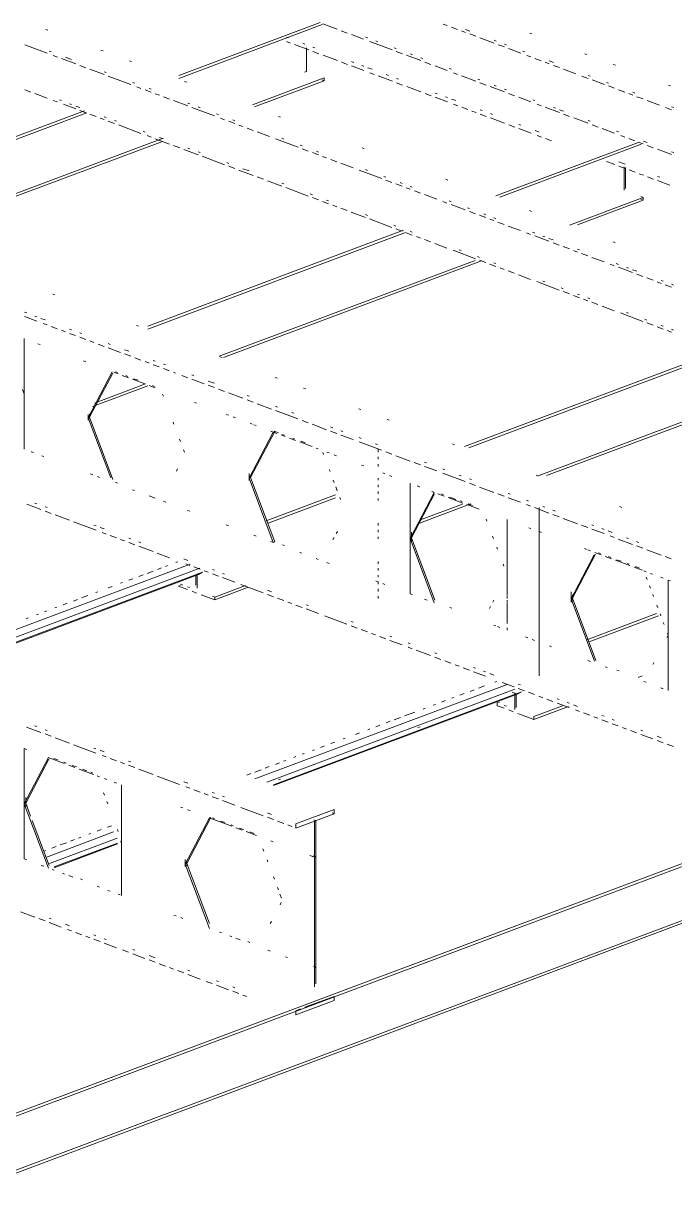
# Paper-space layout '03 3D Building and Roof' of a CAD drawing. Header units: millimetres. Extents: x 5 to 415, y 5 to 292.
# Drawn here: x 162.72 to 182.57, y 76.39 to 112.13 of the extents above; entities that cross this region are included whole.
import ezdxf

# ---------------------------------------------------------------- set-up
doc = ezdxf.new("R2010")
doc.units = ezdxf.units.MM
doc.layers.add('EXISTING', color=7, linetype='Continuous')
picture_1 = doc.add_image_def('image2.png', size_in_pixel=(1777, 905))

# ---------------------------------------------------------------- blocks, each defined once
blk = doc.blocks.new('SHEET_03')
at = {"layer": 'EXISTING', "color": 250, "lineweight": 9}
for p, q in [((163.467, 111.921), (163.405, 111.945)), ((167.455, 110.541), (171.761, 112.154)), ((167.455, 110.454), (171.823, 112.09)), ((172.28, 111.949), (171.845, 112.112)), ((172.591, 111.833), (172.404, 111.903)), ((175.638, 112.061), (175.513, 112.107)), ((175.948, 111.944), (175.762, 112.014)), ((176.197, 111.851), (176.073, 111.898)), ((176.197, 111.939), (176.322, 111.892)), ((170.733, 111.708), (170.795, 111.684)), ((170.857, 111.53), (170.733, 111.577)), ((171.231, 111.521), (171.293, 111.498)), ((173.088, 111.646), (172.715, 111.786)), ((173.15, 111.711), (173.213, 111.687)), ((173.959, 111.32), (173.275, 111.577)), ((173.461, 111.594), (173.524, 111.571)), ((176.508, 111.735), (176.322, 111.805)), ((177.068, 111.525), (176.632, 111.688)), ((177.068, 111.613), (177.13, 111.589)), ((178.212, 111.808), (178.15, 111.832)), ((163.442, 111.219), (162.758, 111.475)), ((163.504, 111.283), (163.566, 111.26)), ((163.753, 111.103), (163.628, 111.149)), ((165.146, 111.293), (165.083, 111.316)), ((171.417, 111.32), (170.982, 111.483)), ((171.352, 111.383), (171.352, 110.667)), ((171.541, 111.405), (171.604, 111.382)), ((171.728, 111.204), (171.541, 111.274)), ((172.288, 110.994), (171.852, 111.157)), ((174.021, 111.385), (174.083, 111.361)), ((174.27, 111.204), (174.083, 111.274)), ((174.829, 110.994), (174.394, 111.157)), ((174.518, 111.198), (174.581, 111.175)), ((177.379, 111.409), (177.192, 111.479)), ((177.379, 111.496), (177.441, 111.473)), ((177.876, 111.222), (177.503, 111.362)), ((177.938, 111.286), (178, 111.263)), ((178.187, 111.106), (178.062, 111.152)), ((179.891, 111.179), (179.828, 111.203)), ((164.312, 110.893), (163.877, 111.056)), ((164.002, 111.097), (164.188, 111.027)), ((164.623, 110.777), (164.437, 110.846)), ((166.016, 110.966), (165.954, 110.99)), ((172.598, 110.878), (172.412, 110.948)), ((172.723, 110.962), (172.785, 110.939)), ((173.096, 110.691), (172.723, 110.831)), ((173.034, 110.846), (173.096, 110.823)), ((174.829, 111.082), (174.891, 111.058)), ((175.14, 110.878), (174.954, 110.948)), ((175.638, 110.692), (175.264, 110.831)), ((178.498, 110.989), (178.311, 111.059)), ((178.746, 110.896), (178.622, 110.943)), ((178.746, 110.984), (178.871, 110.937)), ((179.057, 110.78), (178.871, 110.85)), ((180.761, 110.853), (180.699, 110.877)), ((165.183, 110.567), (164.748, 110.73)), ((165.183, 110.654), (165.245, 110.631)), ((165.991, 110.264), (165.307, 110.52)), ((169.702, 109.649), (171.886, 110.467)), ((171.29, 110.644), (171.352, 110.667)), ((171.886, 110.467), (171.886, 110.38)), ((173.22, 110.776), (173.345, 110.729)), ((173.407, 110.575), (173.282, 110.622)), ((173.966, 110.365), (173.531, 110.528)), ((173.78, 110.566), (173.842, 110.543)), ((174.091, 110.45), (174.153, 110.427)), ((175.7, 110.756), (175.762, 110.732)), ((175.948, 110.575), (175.824, 110.622)), ((176.508, 110.365), (176.073, 110.528)), ((179.555, 110.593), (179.182, 110.733)), ((179.928, 110.454), (179.741, 110.524)), ((179.928, 110.541), (179.99, 110.518)), ((162.944, 110.036), (162.758, 110.106)), ((166.053, 110.328), (166.116, 110.305)), ((166.302, 110.148), (166.178, 110.194)), ((166.613, 110.031), (166.426, 110.101)), ((166.551, 110.142), (166.613, 110.119)), ((167.695, 110.338), (167.633, 110.361)), ((169.764, 109.585), (171.886, 110.38)), ((171.886, 110.38), (171.816, 110.406)), ((174.277, 110.249), (174.091, 110.319)), ((174.837, 110.039), (174.402, 110.202)), ((176.57, 110.43), (176.632, 110.406)), ((176.819, 110.249), (176.632, 110.319)), ((177.379, 110.039), (176.943, 110.202)), ((177.068, 110.243), (177.13, 110.22)), ((177.379, 110.127), (177.441, 110.103)), ((180.425, 110.267), (180.052, 110.407)), ((180.487, 110.331), (180.55, 110.308)), ((180.736, 110.151), (180.55, 110.221)), ((181.047, 110.034), (180.86, 110.104)), ((182.44, 110.224), (182.378, 110.248)), ((163.442, 109.85), (163.069, 109.989)), ((163.753, 109.733), (163.628, 109.78)), ((163.815, 109.797), (163.877, 109.774)), ((166.862, 109.938), (166.737, 109.985)), ((167.173, 109.822), (166.986, 109.891)), ((167.732, 109.612), (167.297, 109.775)), ((175.148, 109.923), (174.961, 109.993)), ((175.272, 110.007), (175.334, 109.984)), ((175.645, 109.736), (175.272, 109.876)), ((175.583, 109.891), (175.645, 109.868)), ((175.769, 109.821), (175.894, 109.774)), ((177.689, 109.923), (177.503, 109.993)), ((178.187, 109.737), (177.814, 109.876)), ((178.249, 109.801), (178.311, 109.777)), ((181.296, 109.941), (181.171, 109.988)), ((181.296, 110.029), (181.358, 110.005)), ((181.607, 109.825), (181.42, 109.895)), ((182.104, 109.638), (181.731, 109.778)), ((156.723, 106.521), (164.585, 109.466)), ((156.848, 106.48), (164.647, 109.402)), ((164.312, 109.524), (163.939, 109.663)), ((164.126, 109.681), (164.188, 109.658)), ((164.312, 109.611), (164.437, 109.564)), ((164.623, 109.407), (164.437, 109.477)), ((167.732, 109.699), (167.794, 109.676)), ((168.54, 109.309), (167.857, 109.565)), ((168.043, 109.583), (168.105, 109.56)), ((168.603, 109.373), (168.665, 109.35)), ((175.956, 109.62), (175.832, 109.667)), ((176.267, 109.504), (176.08, 109.573)), ((176.516, 109.41), (176.391, 109.457)), ((176.64, 109.495), (176.702, 109.472)), ((176.827, 109.294), (176.64, 109.364)), ((176.951, 109.378), (177.013, 109.355)), ((178.498, 109.62), (178.373, 109.667)), ((179.057, 109.41), (178.622, 109.573)), ((178.871, 109.568), (178.933, 109.544)), ((179.057, 109.498), (179.182, 109.451)), ((179.368, 109.294), (179.182, 109.364)), ((182.477, 109.499), (182.291, 109.569)), ((182.477, 109.586), (182.539, 109.563)), ((164.934, 109.291), (164.748, 109.361)), ((165.183, 109.198), (165.059, 109.244)), ((165.183, 109.285), (165.245, 109.262)), ((165.494, 109.081), (165.307, 109.151)), ((165.494, 109.168), (165.556, 109.145)), ((166.302, 108.778), (165.618, 109.034)), ((168.851, 109.193), (168.727, 109.239)), ((169.162, 109.076), (168.976, 109.146)), ((169.1, 109.187), (169.162, 109.164)), ((169.411, 108.983), (169.287, 109.03)), ((170.555, 109.266), (170.493, 109.289)), ((177.386, 109.084), (176.951, 109.247)), ((177.697, 108.968), (177.51, 109.038)), ((177.821, 109.052), (177.884, 109.029)), ((179.928, 109.084), (179.493, 109.247)), ((179.928, 109.172), (179.99, 109.148)), ((180.239, 108.968), (180.052, 109.038)), ((166.364, 108.842), (166.426, 108.819)), ((166.613, 108.662), (166.489, 108.708)), ((166.862, 108.656), (166.986, 108.609)), ((169.722, 108.867), (169.535, 108.936)), ((170.219, 108.68), (169.846, 108.82)), ((178.194, 108.782), (177.821, 108.921)), ((178.319, 108.866), (178.443, 108.819)), ((178.505, 108.665), (178.381, 108.712)), ((180.736, 108.782), (180.363, 108.921)), ((180.798, 108.846), (180.86, 108.822)), ((181.047, 108.665), (180.923, 108.712)), ((159.094, 105.676), (166.956, 108.621)), ((159.156, 105.612), (166.956, 108.533)), ((167.173, 108.452), (166.737, 108.615)), ((167.483, 108.336), (167.297, 108.406)), ((167.732, 108.33), (167.794, 108.307)), ((171.09, 108.354), (170.406, 108.61)), ((170.592, 108.628), (170.655, 108.605)), ((171.152, 108.418), (171.214, 108.395)), ((171.401, 108.238), (171.214, 108.308)), ((173.104, 108.311), (173.042, 108.334)), ((177.114, 106.876), (181.482, 108.513)), ((177.239, 106.836), (181.544, 108.449)), ((178.816, 108.549), (178.63, 108.618)), ((181.358, 108.549), (181.171, 108.619)), ((181.607, 108.455), (181.482, 108.502)), ((181.607, 108.543), (181.731, 108.496)), ((181.918, 108.339), (181.731, 108.409)), ((182.477, 108.129), (182.042, 108.292)), ((168.043, 108.126), (167.608, 108.289)), ((168.043, 108.213), (168.105, 108.19)), ((168.851, 107.823), (168.167, 108.079)), ((171.712, 108.121), (171.525, 108.191)), ((171.649, 108.232), (171.712, 108.209)), ((171.96, 108.028), (171.836, 108.075)), ((172.271, 107.912), (172.085, 107.981)), ((182.477, 108.217), (182.539, 108.193)), ((168.914, 107.887), (168.976, 107.864)), ((169.162, 107.707), (168.976, 107.777)), ((169.722, 107.497), (169.287, 107.66)), ((169.411, 107.701), (169.598, 107.631)), ((172.769, 107.725), (172.396, 107.865)), ((173.639, 107.399), (172.955, 107.655)), ((173.142, 107.673), (173.204, 107.65)), ((180.744, 107.827), (180.495, 107.92)), ((180.868, 107.911), (181.055, 107.841)), ((181.055, 107.71), (180.868, 107.78)), ((181.029, 107.042), (181.029, 107.758)), ((181.073, 107.741), (181.073, 107.097)), ((181.365, 107.594), (181.179, 107.663)), ((170.033, 107.381), (169.846, 107.451)), ((170.592, 107.171), (170.157, 107.334)), ((170.592, 107.259), (170.655, 107.235)), ((173.701, 107.463), (173.763, 107.44)), ((173.95, 107.283), (173.763, 107.353)), ((174.261, 107.166), (174.074, 107.236)), ((174.199, 107.277), (174.261, 107.254)), ((175.654, 107.356), (175.592, 107.379)), ((181.614, 107.5), (181.49, 107.547)), ((181.925, 107.384), (181.739, 107.454)), ((182.049, 107.468), (182.112, 107.445)), ((182.423, 107.198), (182.049, 107.337)), ((171.401, 106.868), (170.717, 107.125)), ((171.463, 106.932), (171.525, 106.909)), ((174.51, 107.073), (174.385, 107.12)), ((174.51, 107.16), (174.572, 107.137)), ((174.82, 106.957), (174.634, 107.026)), ((175.318, 106.77), (174.945, 106.91)), ((171.712, 106.752), (171.525, 106.822)), ((172.022, 106.635), (171.836, 106.705)), ((171.96, 106.746), (172.022, 106.723)), ((172.271, 106.542), (172.147, 106.589)), ((175.629, 106.654), (175.504, 106.7)), ((175.691, 106.718), (175.753, 106.695)), ((176.188, 106.444), (175.753, 106.607)), ((176.251, 106.508), (176.313, 106.485)), ((179.36, 105.984), (181.607, 106.826)), ((179.61, 105.99), (181.607, 106.738)), ((181.537, 106.852), (181.607, 106.826)), ((181.607, 106.738), (181.537, 106.764)), ((181.607, 106.826), (181.607, 106.738)), ((172.582, 106.426), (172.396, 106.496)), ((173.142, 106.216), (172.706, 106.379)), ((173.142, 106.304), (173.204, 106.28)), ((173.95, 105.913), (173.266, 106.17)), ((176.499, 106.328), (176.313, 106.398)), ((176.81, 106.211), (176.624, 106.281)), ((176.748, 106.322), (176.81, 106.299)), ((177.059, 106.118), (176.934, 106.165)), ((177.059, 106.205), (177.121, 106.182)), ((178.203, 106.401), (178.141, 106.424)), ((166.506, 102.903), (174.306, 105.824)), ((174.012, 105.977), (174.074, 105.954)), ((174.261, 105.797), (174.074, 105.867)), ((174.51, 105.791), (174.572, 105.768)), ((177.37, 106.002), (177.183, 106.071)), ((177.867, 105.815), (177.494, 105.955)), ((166.506, 102.815), (174.369, 105.76)), ((174.572, 105.68), (174.385, 105.75)), ((174.82, 105.587), (174.696, 105.634)), ((175.131, 105.471), (174.945, 105.541)), ((178.178, 105.699), (178.054, 105.745)), ((178.24, 105.763), (178.302, 105.74)), ((178.738, 105.489), (178.302, 105.652)), ((178.551, 105.646), (178.613, 105.623)), ((178.738, 105.577), (178.862, 105.53)), ((179.049, 105.373), (178.862, 105.443)), ((180.752, 105.446), (180.69, 105.469)), ((175.629, 105.284), (175.256, 105.424)), ((176.499, 104.958), (175.815, 105.215)), ((176.002, 105.232), (176.064, 105.209)), ((179.359, 105.256), (179.173, 105.326)), ((179.608, 105.163), (179.484, 105.21)), ((179.608, 105.25), (179.67, 105.227)), ((179.919, 105.047), (179.732, 105.117)), ((168.69, 101.987), (176.49, 104.909)), ((168.815, 101.947), (176.677, 104.892)), ((176.561, 105.022), (176.624, 104.999)), ((176.81, 104.842), (176.624, 104.912)), ((177.121, 104.725), (176.934, 104.795)), ((177.059, 104.836), (177.121, 104.813)), ((180.416, 104.86), (180.043, 105)), ((180.727, 104.744), (180.603, 104.79)), ((180.79, 104.808), (180.852, 104.785)), ((177.37, 104.632), (177.245, 104.679)), ((177.681, 104.516), (177.494, 104.586)), ((178.178, 104.329), (177.805, 104.469)), ((181.287, 104.534), (180.852, 104.697)), ((181.1, 104.691), (181.163, 104.668)), ((181.287, 104.622), (181.411, 104.575)), ((181.598, 104.418), (181.411, 104.488)), ((181.909, 104.301), (181.722, 104.371)), ((179.049, 104.003), (178.365, 104.26)), ((178.551, 104.277), (178.613, 104.254)), ((179.111, 104.067), (179.173, 104.044)), ((182.157, 104.208), (182.033, 104.255)), ((182.157, 104.296), (182.22, 104.272)), ((182.468, 104.092), (182.282, 104.162)), ((182.468, 104.179), (182.53, 104.156)), ((163.674, 103.858), (163.612, 103.882)), ((179.359, 103.887), (179.173, 103.957)), ((179.67, 103.77), (179.484, 103.84)), ((179.608, 103.881), (179.67, 103.858)), ((179.919, 103.677), (179.795, 103.724)), ((179.919, 103.765), (179.981, 103.741)), ((162.756, 103.328), (162.818, 103.305)), ((180.23, 103.561), (180.043, 103.631)), ((180.727, 103.374), (180.354, 103.514)), ((181.598, 103.048), (180.914, 103.305)), ((181.1, 103.322), (181.163, 103.299)), ((163.129, 103.057), (162.756, 103.197)), ((163.067, 103.212), (163.129, 103.189)), ((163.254, 103.142), (163.378, 103.095)), ((163.44, 102.941), (163.316, 102.988)), ((181.66, 103.112), (181.722, 103.089)), ((181.909, 102.932), (181.722, 103.002)), ((163.751, 102.825), (163.564, 102.894)), ((164, 102.731), (163.875, 102.778)), ((164.124, 102.816), (164.186, 102.793)), ((164.311, 102.615), (164.124, 102.685)), ((164.435, 102.699), (164.497, 102.676)), ((166.223, 102.904), (166.161, 102.927)), ((182.22, 102.815), (182.033, 102.885)), ((182.157, 102.926), (182.22, 102.903)), ((182.468, 102.722), (182.344, 102.769)), ((182.468, 102.81), (182.53, 102.786)), ((162.744, 102.523), (162.744, 99.156)), ((162.744, 100.84), (162.744, 102.523)), ((163.23, 102.341), (163.161, 102.367)), ((164.621, 102.498), (164.435, 102.568)), ((164.87, 102.405), (164.746, 102.452)), ((165.181, 102.289), (164.995, 102.359)), ((165.305, 102.373), (165.368, 102.35)), ((165.679, 102.102), (165.305, 102.242)), ((165.803, 102.187), (165.927, 102.14)), ((165.989, 101.986), (165.803, 102.056)), ((166.3, 101.87), (166.114, 101.939)), ((166.673, 101.861), (166.736, 101.838)), ((168.773, 101.949), (168.71, 101.972)), ((176.165, 99.238), (183.903, 102.136)), ((176.29, 99.197), (184.152, 102.142)), ((164.619, 101.821), (164.549, 101.847)), ((164.688, 100.111), (165.429, 101.517)), ((165.585, 101.492), (165.522, 101.516)), ((166.549, 101.776), (166.425, 101.823)), ((166.86, 101.66), (166.673, 101.73)), ((166.984, 101.744), (167.046, 101.721)), ((167.171, 101.543), (166.984, 101.613)), ((165.44, 101.47), (164.733, 100.128)), ((164.884, 100.561), (166.444, 101.146)), ((165.478, 101.499), (165.603, 101.452)), ((165.729, 101.405), (165.918, 101.334)), ((165.899, 101.374), (165.837, 101.398)), ((166.044, 101.287), (166.421, 101.146)), ((166.214, 101.256), (166.088, 101.304)), ((167.357, 101.474), (167.295, 101.497)), ((167.73, 101.334), (167.544, 101.404)), ((167.855, 101.418), (167.917, 101.395)), ((168.228, 101.148), (167.855, 101.287)), ((168.352, 101.232), (168.539, 101.162)), ((170.451, 101.32), (170.389, 101.343)), ((178.412, 98.346), (186.274, 101.291)), ((178.661, 98.352), (186.461, 101.274)), ((162.695, 100.97), (162.744, 100.84)), ((162.744, 99.156), (162.744, 100.84)), ((164.822, 100.451), (166.506, 101.082)), ((166.547, 101.098), (166.736, 101.028)), ((166.717, 101.068), (166.654, 101.092)), ((166.96, 100.832), (166.984, 100.766)), ((168.539, 101.031), (168.352, 101.101)), ((168.85, 100.915), (168.663, 100.984)), ((169.409, 100.705), (168.974, 100.868)), ((169.534, 100.789), (169.596, 100.766)), ((171.322, 100.994), (171.26, 101.017)), ((167.998, 100.555), (167.929, 100.581)), ((169.72, 100.588), (169.534, 100.658)), ((170.28, 100.379), (169.844, 100.542)), ((170.404, 100.463), (170.466, 100.44)), ((164.688, 100.077), (164.688, 100.214)), ((164.688, 100.181), (164.688, 100.111)), ((164.688, 100.111), (164.733, 100.128)), ((164.688, 100.111), (164.688, 100.041)), ((165.38, 98.281), (164.688, 100.111)), ((164.733, 100.231), (164.733, 100.094)), ((164.733, 100.128), (164.733, 100.198)), ((164.733, 100.128), (165.449, 98.233)), ((168.97, 100.191), (168.901, 100.217)), ((169.179, 100.113), (169.109, 100.139)), ((171.088, 100.076), (170.404, 100.332)), ((170.901, 100.277), (170.964, 100.254)), ((173.001, 100.365), (172.938, 100.388)), ((167.281, 99.982), (167.305, 99.917)), ((169.63, 99.944), (169.692, 99.92)), ((169.817, 99.873), (169.743, 99.901)), ((171.399, 99.96), (171.212, 100.029)), ((171.958, 99.75), (171.523, 99.913)), ((172.083, 99.835), (172.145, 99.811)), ((172.394, 99.718), (172.456, 99.695)), ((173.871, 100.039), (173.809, 100.062)), ((167.478, 99.459), (167.503, 99.394)), ((169.595, 98.273), (170.336, 99.679)), ((170.38, 99.696), (169.64, 98.29)), ((170.259, 99.708), (170.447, 99.637)), ((170.336, 99.679), (170.262, 99.707)), ((170.38, 99.696), (170.336, 99.679)), ((170.492, 99.654), (170.366, 99.701)), ((170.573, 99.59), (170.699, 99.543)), ((170.681, 99.583), (170.618, 99.607)), ((170.825, 99.496), (171.014, 99.425)), ((170.995, 99.465), (170.932, 99.489)), ((171.139, 99.378), (171.517, 99.237)), ((171.31, 99.348), (171.184, 99.395)), ((172.269, 99.634), (172.083, 99.703)), ((172.767, 99.447), (172.394, 99.587)), ((172.953, 99.508), (173.015, 99.485)), ((173.637, 99.121), (172.953, 99.377)), ((162.952, 99.078), (163.022, 99.052)), ((163.024, 99.051), (162.961, 99.075)), ((167.602, 99.132), (167.626, 99.067)), ((171.643, 99.19), (171.706, 99.166)), ((171.842, 99.059), (171.866, 98.993)), ((172.039, 99.041), (171.965, 99.069)), ((173.451, 99.322), (173.513, 99.299)), ((173.53, 99.142), (173.53, 99.069)), ((173.948, 99.005), (173.762, 99.075)), ((175.861, 99.293), (175.799, 99.317)), ((163.339, 98.934), (163.276, 98.957)), ((172.262, 98.958), (172.187, 98.985)), ((173.027, 98.671), (173.09, 98.648)), ((173.53, 98.922), (173.53, 98.849)), ((173.53, 98.702), (173.53, 98.629)), ((174.508, 98.795), (174.073, 98.958)), ((174.819, 98.679), (174.632, 98.748)), ((174.943, 98.763), (175.005, 98.74)), ((164.762, 98.4), (164.836, 98.372)), ((165.037, 98.297), (164.974, 98.321)), ((167.415, 98.554), (167.382, 98.49)), ((169.595, 98.413), (169.595, 98.273)), ((169.595, 98.239), (169.595, 98.376)), ((169.595, 98.273), (169.64, 98.29)), ((169.64, 98.29), (170.38, 96.329)), ((172.039, 98.536), (172.064, 98.471)), ((173.738, 98.405), (173.669, 98.431)), ((173.947, 98.327), (173.877, 98.353)), ((175.316, 98.492), (174.943, 98.632)), ((175.503, 98.553), (175.565, 98.53)), ((176.187, 98.166), (175.503, 98.422)), ((176, 98.367), (176.062, 98.344)), ((178.41, 98.338), (178.348, 98.362)), ((165.522, 98.149), (165.585, 98.125)), ((169.595, 98.273), (169.595, 98.203)), ((170.336, 96.312), (169.595, 98.273)), ((172.163, 98.209), (172.187, 98.144)), ((172.237, 98.013), (172.286, 97.882)), ((173.53, 98.276), (173.53, 98.208)), ((173.53, 98.07), (173.53, 98.002)), ((174.502, 94.752), (174.502, 98.118)), ((174.502, 98.118), (174.502, 96.435)), ((174.798, 98.007), (174.724, 98.035)), ((174.725, 98.035), (174.788, 98.011)), ((176.311, 98.251), (176.373, 98.227)), ((176.497, 98.05), (176.311, 98.12)), ((177.057, 97.84), (176.622, 98.003)), ((166.107, 97.897), (166.044, 97.92)), ((166.736, 97.661), (166.547, 97.732)), ((170.113, 96.97), (172.234, 97.765)), ((170.175, 96.906), (172.234, 97.678)), ((172.36, 97.686), (172.385, 97.621)), ((173.53, 97.864), (173.53, 97.796)), ((173.53, 97.658), (173.53, 97.589)), ((174.502, 96.435), (175.243, 97.841)), ((175.253, 97.794), (174.546, 96.452)), ((175.166, 97.87), (175.228, 97.846)), ((175.243, 97.841), (175.169, 97.869)), ((175.354, 97.799), (175.543, 97.728)), ((175.524, 97.769), (175.462, 97.792)), ((175.669, 97.681), (176.109, 97.516)), ((175.902, 97.627), (175.713, 97.698)), ((176.091, 97.557), (176.028, 97.58)), ((177.368, 97.724), (177.181, 97.793)), ((177.492, 97.808), (177.554, 97.785)), ((177.865, 97.537), (177.492, 97.677)), ((178.052, 97.598), (178.114, 97.575)), ((96.061, 54.039), (211.603, 97.322)), ((96.061, 53.952), (211.603, 97.235)), ((163.254, 97.315), (162.818, 97.478)), ((163.067, 97.516), (163.129, 97.493)), ((163.378, 97.399), (163.44, 97.376)), ((163.564, 97.198), (163.378, 97.268)), ((166.984, 97.568), (167.058, 97.54)), ((167.72, 97.292), (167.79, 97.266)), ((174.792, 96.902), (176.352, 97.487)), ((174.792, 96.99), (176.103, 97.481)), ((176.235, 97.469), (176.612, 97.328)), ((176.405, 97.439), (176.279, 97.486)), ((178.176, 97.421), (178.052, 97.467)), ((178.736, 97.211), (178.301, 97.374)), ((178.437, 97.377), (178.437, 96.644)), ((178.549, 97.412), (178.611, 97.389)), ((178.86, 97.296), (178.922, 97.272)), ((180.959, 97.383), (180.897, 97.407)), ((164.124, 96.989), (163.689, 97.152)), ((164.932, 96.686), (164.248, 96.942)), ((173.53, 96.902), (173.53, 96.834)), ((176.823, 97.025), (176.847, 96.959)), ((177.465, 97.009), (177.465, 96.39)), ((177.465, 96.938), (177.465, 97.009)), ((179.047, 97.095), (178.86, 97.165)), ((179.606, 96.885), (179.171, 97.048)), ((164.87, 96.84), (164.932, 96.817)), ((165.057, 96.771), (165.181, 96.724)), ((165.243, 96.57), (165.119, 96.616)), ((165.554, 96.453), (165.368, 96.523)), ((168.901, 96.85), (168.97, 96.824)), ((169.743, 96.534), (169.817, 96.507)), ((172.288, 96.652), (172.255, 96.588)), ((173.53, 96.696), (173.53, 96.627)), ((174.546, 96.623), (174.546, 96.349)), ((174.546, 96.452), (174.546, 96.592)), ((177.02, 96.502), (177.045, 96.436)), ((177.465, 96.728), (177.465, 96.798)), ((177.465, 95.325), (177.465, 96.588)), ((178.122, 96.762), (178.185, 96.739)), ((178.506, 96.618), (178.437, 96.644)), ((178.437, 96.644), (178.437, 93.278)), ((179.917, 96.769), (179.731, 96.838)), ((180.042, 96.853), (180.104, 96.83)), ((180.415, 96.582), (180.042, 96.722)), ((180.352, 96.737), (180.415, 96.713)), ((180.539, 96.667), (180.663, 96.62)), ((180.726, 96.466), (180.601, 96.512)), ((165.803, 96.36), (165.679, 96.407)), ((165.927, 96.444), (165.989, 96.421)), ((166.114, 96.243), (165.927, 96.313)), ((166.238, 96.328), (166.3, 96.305)), ((166.673, 96.034), (166.238, 96.197)), ((170.262, 96.34), (170.336, 96.312)), ((170.38, 96.329), (170.336, 96.312)), ((170.618, 96.24), (170.681, 96.217)), ((172.187, 96.46), (172.154, 96.397)), ((173.53, 96.49), (173.53, 96.421)), ((174.502, 96.435), (174.546, 96.452)), ((174.502, 96.435), (174.502, 94.752)), ((175.243, 94.474), (174.502, 96.435)), ((174.546, 96.382), (174.546, 96.452)), ((174.546, 96.452), (175.262, 94.556)), ((177.144, 96.175), (177.168, 96.11)), ((177.465, 96.253), (177.465, 96.184)), ((181.285, 96.256), (180.85, 96.419)), ((181.099, 96.457), (181.161, 96.434)), ((181.409, 96.341), (181.472, 96.317)), ((181.596, 96.14), (181.409, 96.21)), ((167.171, 95.848), (166.798, 95.987)), ((167.606, 95.816), (167.73, 95.769)), ((171.202, 95.988), (171.139, 96.011)), ((171.706, 95.799), (171.643, 95.823)), ((177.465, 96.047), (177.465, 95.978)), ((177.465, 95.841), (177.465, 95.772)), ((179.409, 94.597), (180.116, 95.939)), ((180.16, 95.956), (179.453, 94.614)), ((179.821, 96.126), (179.884, 96.102)), ((180.001, 96.058), (179.927, 96.086)), ((180.135, 96.008), (180.324, 95.937)), ((180.306, 95.978), (180.243, 96.001)), ((180.45, 95.89), (180.639, 95.82)), ((180.62, 95.86), (180.557, 95.883)), ((180.935, 95.742), (180.809, 95.789)), ((182.156, 95.93), (181.72, 96.093)), ((182.466, 95.814), (182.28, 95.883)), ((96.061, 52.306), (211.603, 95.589)), ((96.061, 52.218), (211.603, 95.501)), ((159.992, 92.726), (167.802, 95.652)), ((168.1, 95.535), (160.352, 92.632)), ((166.49, 95.373), (166.678, 95.443)), ((166.803, 95.49), (166.928, 95.537)), ((167.052, 95.584), (167.115, 95.607)), ((167.365, 95.701), (167.427, 95.724)), ((167.793, 95.615), (167.668, 95.661)), ((168.103, 95.498), (167.917, 95.568)), ((168.352, 95.405), (168.228, 95.452)), ((168.477, 95.489), (168.539, 95.466)), ((171.965, 95.702), (172.039, 95.674)), ((173.53, 95.734), (173.53, 95.666)), ((173.53, 95.528), (173.53, 95.459)), ((177.341, 95.652), (177.366, 95.587)), ((177.465, 95.634), (177.465, 95.016)), ((180.764, 95.773), (181.205, 95.608)), ((181.186, 95.648), (181.123, 95.671)), ((181.331, 95.56), (181.582, 95.466)), ((181.501, 95.53), (181.375, 95.577)), ((181.705, 95.42), (181.631, 95.448)), ((160.679, 92.598), (168.177, 95.407)), ((160.679, 92.573), (168.052, 95.335)), ((165.678, 95.069), (165.74, 95.092)), ((165.928, 95.162), (166.053, 95.209)), ((166.24, 95.279), (166.365, 95.326)), ((167.975, 95.298), (167.975, 95.012)), ((168.019, 94.924), (168.019, 95.353)), ((168.177, 95.407), (168.052, 95.335)), ((168.663, 95.289), (168.477, 95.358)), ((168.787, 95.373), (168.85, 95.35)), ((169.16, 95.102), (168.787, 95.242)), ((173.46, 95.142), (173.53, 95.116)), ((173.53, 95.322), (173.53, 95.253)), ((173.53, 95.116), (173.53, 95.043)), ((177.465, 94.694), (177.465, 95.325)), ((181.705, 95.252), (181.73, 95.186)), ((181.834, 95.372), (181.897, 95.348)), ((182.223, 95.226), (182.149, 95.254)), ((182.441, 95.144), (182.372, 95.17)), ((182.372, 95.17), (182.372, 91.804)), ((182.372, 93.487), (182.372, 95.17)), ((164.928, 94.788), (164.991, 94.811)), ((165.303, 94.928), (165.428, 94.975)), ((167.442, 94.981), (167.504, 95.005)), ((167.442, 94.981), (167.719, 94.877)), ((167.581, 95.017), (167.511, 95.043)), ((167.789, 94.939), (167.719, 94.965)), ((167.858, 94.825), (167.997, 94.773)), ((168.136, 94.721), (168.553, 94.565)), ((168.553, 94.652), (169.489, 95.003)), ((168.553, 94.565), (169.551, 94.939)), ((170.031, 94.776), (169.347, 95.032)), ((170.155, 94.861), (170.28, 94.814)), ((170.342, 94.66), (170.155, 94.729)), ((173.53, 94.896), (173.53, 94.823)), ((173.669, 95.064), (173.738, 95.038)), ((174.502, 94.752), (174.576, 94.724)), ((177.465, 94.879), (177.465, 94.81)), ((179.409, 94.807), (179.409, 94.597)), ((179.409, 94.494), (179.409, 94.769)), ((179.453, 94.717), (179.453, 94.579)), ((181.804, 94.99), (181.828, 94.925)), ((181.902, 94.729), (181.927, 94.664)), ((163.928, 94.413), (164.053, 94.46)), ((164.241, 94.53), (164.366, 94.577)), ((164.491, 94.624), (164.678, 94.694)), ((168.553, 94.652), (168.483, 94.678)), ((168.553, 94.565), (168.553, 94.652)), ((170.653, 94.543), (170.466, 94.613)), ((170.901, 94.45), (170.777, 94.497)), ((171.212, 94.334), (171.026, 94.403)), ((171.337, 94.418), (171.399, 94.395)), ((173.53, 94.676), (173.53, 94.603)), ((174.946, 94.585), (175.02, 94.557)), ((176.96, 94.367), (176.926, 94.303)), ((177.061, 94.558), (177.027, 94.494)), ((177.465, 94.673), (177.465, 94.604)), ((177.465, 94.484), (177.465, 94.554)), ((177.465, 94.466), (177.465, 93.848)), ((179.409, 94.597), (179.453, 94.614)), ((179.409, 94.597), (179.409, 94.527)), ((180.125, 92.701), (179.409, 94.597)), ((179.453, 94.614), (179.453, 94.684)), ((179.453, 94.543), (179.453, 94.614)), ((179.453, 94.614), (180.169, 92.718)), ((182.026, 94.402), (182.051, 94.337)), ((162.804, 93.992), (162.866, 94.015)), ((163.116, 94.109), (163.179, 94.132)), ((163.366, 94.203), (163.428, 94.226)), ((163.678, 94.32), (163.741, 94.343)), ((171.71, 94.147), (171.337, 94.287)), ((172.58, 93.821), (171.896, 94.077)), ((175.713, 94.331), (175.776, 94.308)), ((177.465, 94.273), (177.465, 94.343)), ((177.465, 94.063), (177.465, 94.133)), ((179.896, 93.352), (182.018, 94.147)), ((179.959, 93.288), (182.08, 94.083)), ((182.125, 94.141), (182.149, 94.075)), ((172.705, 93.906), (172.767, 93.882)), ((172.891, 93.705), (172.705, 93.775)), ((173.202, 93.588), (173.015, 93.658)), ((177.116, 93.773), (177.053, 93.796)), ((177.168, 93.753), (177.242, 93.725)), ((177.465, 93.852), (177.465, 93.922)), ((177.465, 93.642), (177.465, 93.712)), ((177.465, 93.711), (177.465, 93.642)), ((182.223, 93.879), (182.248, 93.814)), ((173.451, 93.495), (173.326, 93.542)), ((173.762, 93.379), (173.575, 93.448)), ((173.886, 93.463), (173.948, 93.44)), ((174.259, 93.192), (173.886, 93.332)), ((178.02, 93.434), (178.09, 93.408)), ((178.228, 93.356), (178.298, 93.33)), ((182.372, 93.487), (182.338, 93.423)), ((182.347, 93.552), (182.372, 93.487)), ((182.372, 91.804), (182.372, 93.487)), ((174.446, 93.253), (174.508, 93.23)), ((174.57, 93.076), (174.446, 93.122)), ((175.13, 92.866), (174.694, 93.029)), ((175.254, 92.951), (175.316, 92.927)), ((178.437, 93.278), (178.437, 92.252)), ((178.814, 93.136), (178.751, 93.16)), ((175.44, 92.75), (175.254, 92.82)), ((175.751, 92.633), (175.565, 92.703)), ((176, 92.54), (175.876, 92.587)), ((179.927, 92.719), (180.001, 92.692)), ((181.934, 92.656), (181.9, 92.592)), ((176.311, 92.424), (176.124, 92.493)), ((176.435, 92.508), (176.497, 92.485)), ((176.808, 92.237), (176.435, 92.377)), ((176.746, 92.392), (176.808, 92.368)), ((176.933, 92.322), (177.057, 92.275)), ((180.513, 92.5), (180.45, 92.524)), ((180.809, 92.422), (180.872, 92.399)), ((181.456, 92.203), (181.581, 92.25)), ((169.776, 89.108), (177.461, 91.987)), ((176.586, 91.872), (176.774, 91.942)), ((177.086, 92.059), (177.149, 92.082)), ((177.679, 91.911), (177.306, 92.051)), ((177.803, 91.996), (177.865, 91.972)), ((177.99, 91.795), (177.803, 91.865)), ((181.631, 92.081), (181.705, 92.053)), ((182.211, 91.864), (182.148, 91.887)), ((182.149, 91.887), (182.223, 91.859)), ((177.696, 91.846), (170.136, 89.014)), ((170.338, 88.933), (177.898, 91.765)), ((170.338, 88.908), (177.773, 91.693)), ((175.461, 91.45), (175.586, 91.497)), ((175.774, 91.567), (175.836, 91.591)), ((176.024, 91.661), (176.149, 91.708)), ((176.336, 91.778), (176.461, 91.825)), ((177.773, 91.693), (177.619, 91.751)), ((177.696, 91.728), (177.696, 91.227)), ((177.741, 91.282), (177.741, 91.712)), ((177.898, 91.765), (177.773, 91.693)), ((178.301, 91.678), (178.114, 91.748)), ((178.549, 91.585), (178.425, 91.632)), ((178.86, 91.469), (178.674, 91.538)), ((178.985, 91.553), (179.047, 91.53)), ((174.337, 91.029), (174.649, 91.146)), ((174.899, 91.24), (174.962, 91.263)), ((175.212, 91.357), (175.274, 91.38)), ((177.225, 91.45), (177.163, 91.427)), ((177.163, 91.427), (177.163, 91.34)), ((177.163, 91.34), (177.371, 91.262)), ((177.441, 91.323), (177.371, 91.349)), ((177.51, 91.21), (177.649, 91.158)), ((178.274, 91.011), (179.147, 91.338)), ((178.274, 90.923), (179.335, 91.321)), ((179.358, 91.282), (178.985, 91.422)), ((179.295, 91.437), (179.358, 91.413)), ((179.482, 91.367), (179.606, 91.32)), ((179.668, 91.166), (179.544, 91.212)), ((173.774, 90.818), (173.899, 90.865)), ((174.024, 90.912), (174.212, 90.982)), ((177.788, 91.105), (178.274, 90.923)), ((178.274, 90.923), (178.274, 91.011)), ((179.979, 91.049), (179.793, 91.119)), ((180.228, 90.956), (180.104, 91.003)), ((180.352, 91.041), (180.415, 91.017)), ((180.539, 90.84), (180.352, 90.91)), ((180.663, 90.924), (180.726, 90.901)), ((180.85, 90.723), (180.663, 90.793)), ((163.252, 90.526), (162.817, 90.689)), ((163.066, 90.727), (163.128, 90.704)), ((163.377, 90.61), (163.439, 90.587)), ((163.563, 90.409), (163.377, 90.479)), ((172.837, 90.467), (172.962, 90.514)), ((173.212, 90.608), (173.275, 90.631)), ((173.462, 90.701), (173.587, 90.748)), ((174.745, 90.674), (174.807, 90.698)), ((181.099, 90.63), (180.974, 90.677)), ((181.409, 90.514), (181.223, 90.583)), ((181.534, 90.598), (181.596, 90.575)), ((181.907, 90.327), (181.534, 90.467)), ((164.123, 90.2), (163.688, 90.363)), ((164.931, 89.897), (164.247, 90.153)), ((171.775, 90.069), (171.9, 90.116)), ((172.087, 90.186), (172.212, 90.233)), ((172.462, 90.327), (172.525, 90.35)), ((182.031, 90.412), (182.156, 90.365)), ((182.218, 90.211), (182.031, 90.281)), ((182.529, 90.094), (182.342, 90.164)), ((162.744, 86.671), (162.744, 90.038)), ((162.744, 90.038), (162.744, 88.354)), ((162.818, 90.01), (162.744, 90.038)), ((162.744, 88.354), (163.485, 89.76)), ((163.495, 89.713), (162.788, 88.371)), ((163.47, 89.765), (163.974, 89.577)), ((163.767, 89.688), (163.641, 89.735)), ((164.869, 90.051), (164.931, 90.028)), ((165.056, 89.981), (165.18, 89.935)), ((165.242, 89.78), (165.118, 89.827)), ((165.553, 89.664), (165.366, 89.734)), ((170.963, 89.765), (171.025, 89.789)), ((171.213, 89.859), (171.275, 89.882)), ((171.525, 89.976), (171.588, 89.999)), ((164.018, 89.594), (163.955, 89.617)), ((164.1, 89.53), (164.288, 89.459)), ((164.333, 89.476), (164.207, 89.523)), ((164.414, 89.412), (164.854, 89.247)), ((164.647, 89.358), (164.521, 89.405)), ((165.802, 89.571), (165.677, 89.617)), ((165.926, 89.655), (165.988, 89.632)), ((166.113, 89.454), (165.926, 89.524)), ((166.672, 89.245), (166.237, 89.408)), ((169.776, 89.32), (169.963, 89.391)), ((170.088, 89.437), (170.213, 89.484)), ((170.4, 89.554), (170.525, 89.601)), ((170.65, 89.648), (170.713, 89.672)), ((164.836, 89.287), (164.773, 89.311)), ((165.04, 89.177), (164.966, 89.205)), ((165.262, 89.094), (165.188, 89.122)), ((165.559, 88.983), (165.484, 89.011)), ((167.48, 88.942), (166.797, 89.198)), ((167.605, 89.026), (167.729, 88.98)), ((169.526, 89.227), (169.651, 89.274)), ((170.496, 89.083), (170.558, 89.106)), ((165.164, 88.682), (165.188, 88.617)), ((165.707, 88.928), (165.707, 85.561)), ((165.707, 87.244), (165.707, 88.928)), ((167.791, 88.825), (167.667, 88.872)), ((168.102, 88.709), (167.916, 88.779)), ((168.351, 88.616), (168.227, 88.662)), ((168.475, 88.7), (168.538, 88.677)), ((162.744, 88.354), (162.788, 88.371)), ((162.744, 88.354), (162.744, 86.671)), ((163.485, 86.393), (162.744, 88.354)), ((162.788, 88.543), (162.788, 88.268)), ((162.788, 88.371), (162.788, 88.511)), ((162.788, 88.301), (162.788, 88.371)), ((162.788, 88.371), (162.937, 87.979)), ((165.262, 88.421), (165.287, 88.355)), ((168.662, 88.499), (168.475, 88.569)), ((168.786, 88.584), (168.848, 88.561)), ((169.159, 88.313), (168.786, 88.453)), ((167.581, 88.225), (167.512, 88.251)), ((167.651, 86.516), (168.392, 87.922)), ((168.436, 87.939), (167.695, 86.533)), ((167.799, 88.144), (167.725, 88.172)), ((168.377, 87.927), (169.069, 87.668)), ((168.436, 87.939), (168.392, 87.922)), ((168.548, 87.897), (168.485, 87.92)), ((170.03, 87.987), (169.346, 88.243)), ((170.154, 88.072), (170.278, 88.025)), ((170.341, 87.871), (170.154, 87.94)), ((171.025, 87.745), (172.191, 88.182)), ((172.191, 88.051), (171.025, 87.614)), ((172.129, 88.075), (172.191, 88.051)), ((172.191, 88.051), (172.191, 88.182)), ((162.986, 87.848), (163.504, 86.475)), ((164.964, 87.518), (165.089, 87.565)), ((165.277, 87.635), (165.402, 87.682)), ((165.583, 87.571), (165.608, 87.506)), ((168.862, 87.779), (168.736, 87.826)), ((169.114, 87.685), (169.051, 87.708)), ((169.195, 87.621), (169.384, 87.55)), ((169.428, 87.567), (169.302, 87.614)), ((170.652, 87.754), (170.465, 87.824)), ((170.9, 87.661), (170.776, 87.707)), ((171.025, 87.745), (171.025, 87.614)), ((171.567, 87.865), (171.63, 87.841)), ((171.586, 87.824), (171.63, 87.841)), ((171.586, 86.725), (171.586, 87.824)), ((171.63, 87.841), (171.63, 86.742)), ((163.402, 86.72), (165.464, 87.493)), ((165.575, 87.306), (163.513, 86.533)), ((164.152, 87.214), (164.277, 87.261)), ((164.402, 87.307), (164.465, 87.331)), ((164.714, 87.425), (164.777, 87.448)), ((165.707, 87.244), (165.673, 87.18)), ((165.707, 85.561), (165.707, 87.244)), ((169.51, 87.503), (169.824, 87.385)), ((169.743, 87.449), (169.617, 87.496)), ((170.265, 87.22), (170.327, 87.197)), ((163.34, 86.91), (163.402, 86.933)), ((163.59, 87.003), (163.715, 87.05)), ((163.652, 86.429), (165.589, 87.154)), ((163.652, 86.403), (165.589, 87.129)), ((163.84, 87.097), (164.027, 87.167)), ((170.021, 86.975), (170.046, 86.91)), ((162.744, 86.671), (162.818, 86.643)), ((167.651, 86.656), (167.651, 86.516)), ((167.651, 86.482), (167.651, 86.619)), ((167.651, 86.516), (167.695, 86.533)), ((167.651, 86.516), (167.651, 86.446)), ((168.392, 84.555), (167.651, 86.516)), ((167.695, 86.636), (167.695, 86.498)), ((167.695, 86.533), (167.695, 86.603)), ((167.695, 86.463), (167.695, 86.533)), ((167.695, 86.533), (168.387, 84.703)), ((170.144, 86.648), (170.169, 86.583)), ((171.586, 86.725), (171.447, 86.777)), ((171.523, 86.749), (171.586, 86.725)), ((171.561, 86.768), (171.63, 86.742)), ((171.63, 86.742), (171.567, 86.766)), ((171.63, 86.742), (171.586, 86.725)), ((171.586, 83.359), (171.586, 86.725)), ((171.63, 86.742), (171.63, 83.375)), ((163.263, 86.477), (163.337, 86.449)), ((163.659, 86.328), (163.596, 86.352)), ((163.974, 86.21), (163.911, 86.234)), ((164.225, 86.116), (164.1, 86.163)), ((164.459, 86.062), (164.521, 86.038)), ((164.966, 85.838), (165.04, 85.811)), ((170.342, 86.125), (170.367, 86.06)), ((170.465, 85.798), (170.49, 85.733)), ((165.358, 85.692), (165.295, 85.715)), ((165.672, 85.574), (165.609, 85.597)), ((170.539, 85.602), (170.589, 85.472)), ((163.066, 84.9), (162.631, 85.063)), ((170.58, 85.342), (170.546, 85.278)), ((163.377, 84.783), (163.19, 84.853)), ((163.501, 84.868), (163.563, 84.845)), ((163.874, 84.597), (163.501, 84.737)), ((167.304, 84.963), (167.373, 84.937)), ((167.371, 84.938), (167.308, 84.961)), ((167.512, 84.885), (167.581, 84.859)), ((170.277, 84.767), (170.243, 84.703)), ((163.999, 84.681), (164.123, 84.635)), ((164.185, 84.48), (164.061, 84.527)), ((164.496, 84.364), (164.309, 84.434)), ((164.869, 84.355), (164.931, 84.332)), ((168.755, 84.419), (168.692, 84.443)), ((164.745, 84.271), (164.62, 84.317)), ((165.056, 84.154), (164.869, 84.224)), ((165.18, 84.239), (165.242, 84.216)), ((165.553, 83.968), (165.18, 84.108)), ((169.069, 84.301), (169.006, 84.325)), ((169.321, 84.207), (169.195, 84.254)), ((169.554, 84.153), (169.617, 84.129)), ((165.926, 83.828), (165.74, 83.898)), ((166.05, 83.913), (166.113, 83.89)), ((166.423, 83.642), (166.05, 83.782)), ((166.548, 83.726), (166.734, 83.657)), ((170.169, 83.889), (170.243, 83.862)), ((170.768, 83.665), (170.705, 83.689)), ((166.734, 83.526), (166.548, 83.595)), ((167.045, 83.409), (166.859, 83.479)), ((167.294, 83.316), (167.17, 83.362)), ((167.729, 83.284), (167.791, 83.261)), ((171.63, 83.375), (171.561, 83.401)), ((171.567, 83.399), (171.63, 83.375)), ((171.586, 83.359), (171.63, 83.375)), ((171.586, 82.773), (171.586, 83.359)), ((171.63, 83.375), (171.63, 82.862)), ((167.605, 83.199), (167.418, 83.269)), ((168.102, 83.013), (167.729, 83.153)), ((168.475, 82.873), (168.289, 82.943)), ((168.6, 82.958), (168.662, 82.935)), ((168.973, 82.687), (168.6, 82.827)), ((169.097, 82.772), (169.159, 82.748)), ((169.284, 82.571), (169.097, 82.64)), ((169.532, 82.477), (169.408, 82.524)), ((172.191, 82.355), (171.025, 81.918)), ((171.299, 82.152), (172.191, 82.486)), ((171.63, 82.276), (171.586, 82.26)), ((172.191, 82.355), (172.191, 82.486)), ((171.025, 82.049), (171.162, 82.101)), ((171.025, 82.049), (171.025, 81.918))]:
    blk.add_line(p, q, dxfattribs=at)
image = blk.add_image(picture_1, insert=(25.75, 34), size_in_units=(188.499, 96))

psp = doc.layouts.new('03 3D Building and Roof')

# ---------------------------------------------------------------- block references
psp.add_blockref('SHEET_03', (0, 0))

doc.saveas('drawing.dxf')
